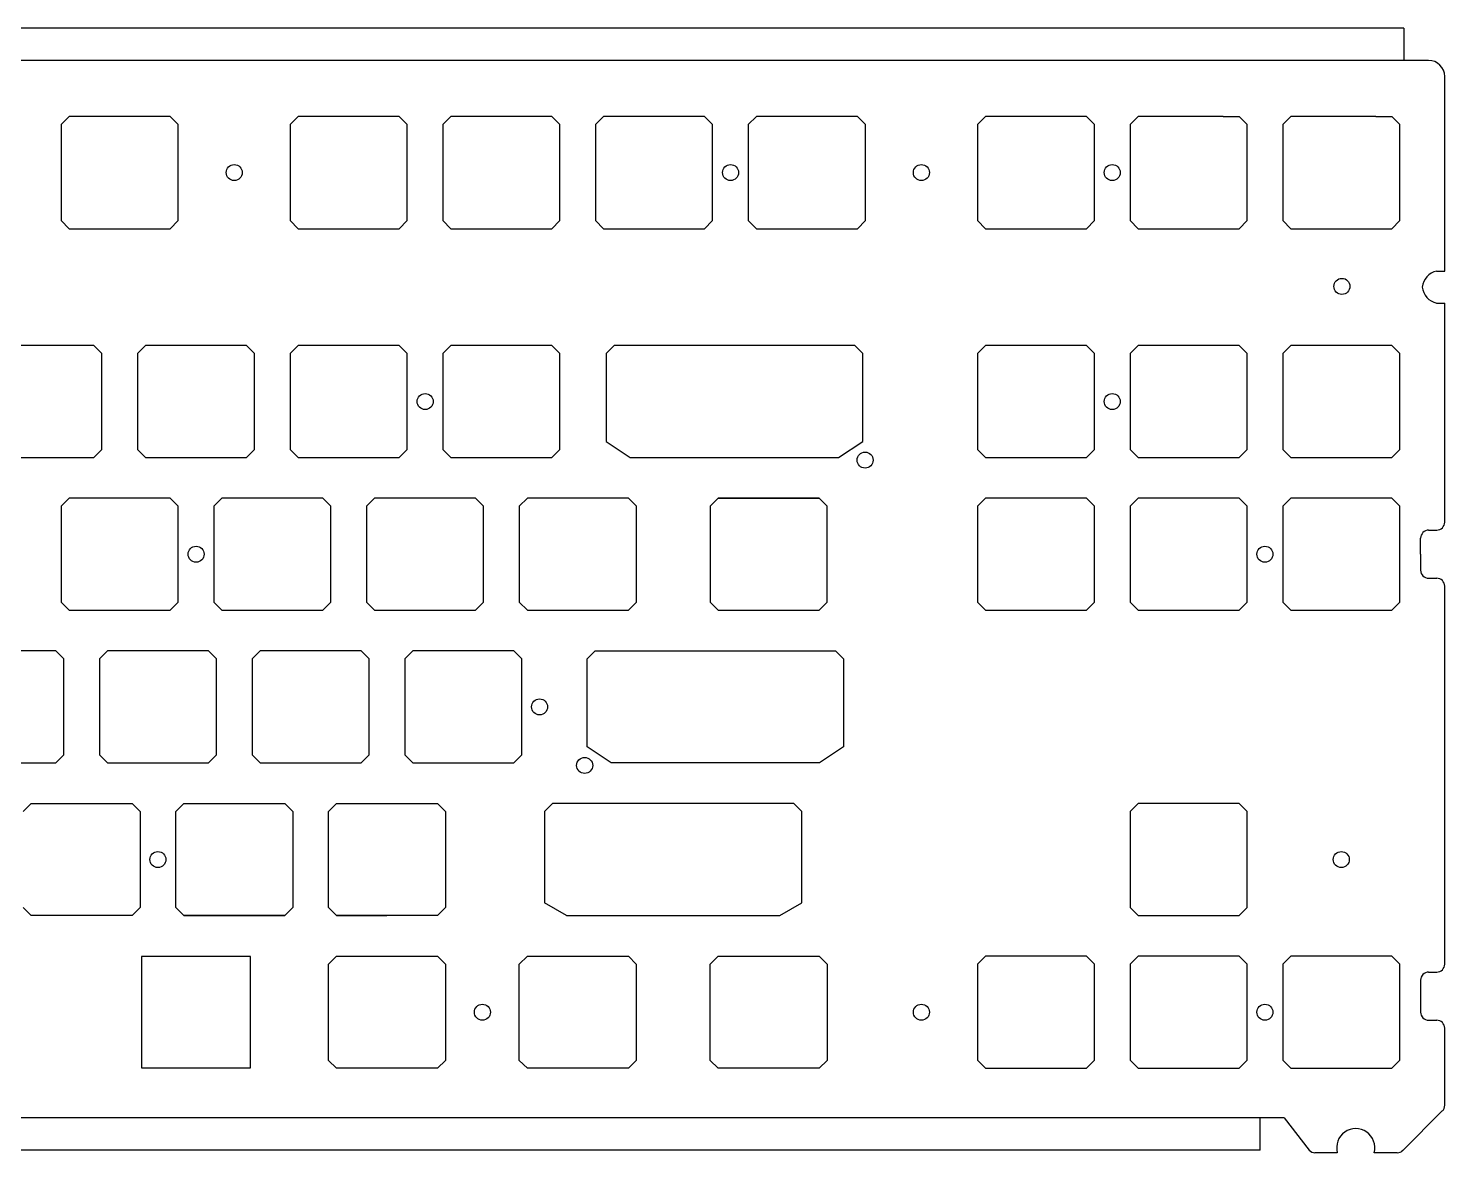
# Model space of a CAD drawing. Header units: millimetres. Extents: x 16 to 375, y 31 to 171.
# Drawn here: x 198.1 to 374.8, y 31 to 171.3 of the extents above; entities that cross this region are included whole.
import ezdxf

# ---------------------------------------------------------------- set-up
doc = ezdxf.new("R2010")
doc.units = ezdxf.units.MM
doc.layers.add('可见 (ISO)', color=7, linetype='Continuous', lineweight=35)

msp = doc.modelspace()

# ---------------------------------------------------------------- linework, layer by layer
at = {"color": 7, "true_color": 0xffffff}
for p, q in [((369.74, 171.32), (20.76, 171.32)), ((369.74, 171.32), (369.74, 167.32)), ((372.84, 167.32), (17.66, 167.32)), ((374.84, 141.03), (374.84, 165.32)), ((347.19, 160.32), (349.19, 160.32)), ((347.19, 160.32), (349.19, 160.32)), ((347.19, 160.32), (349.19, 160.32)), ((350.19, 159.32), (349.19, 160.32)), ((350.19, 159.32), (349.19, 160.32)), ((350.19, 159.32), (349.19, 160.32)), ((350.19, 157.32), (350.19, 159.32)), ((350.19, 157.32), (350.19, 159.32)), ((350.19, 157.32), (350.19, 159.32)), ((366.24, 160.32), (368.24, 160.32)), ((366.24, 160.32), (368.24, 160.32)), ((366.24, 160.32), (368.24, 160.32)), ((369.24, 159.32), (368.24, 160.32)), ((369.24, 159.32), (368.24, 160.32)), ((369.24, 159.32), (368.24, 160.32)), ((369.24, 157.32), (369.24, 159.32)), ((369.24, 157.32), (369.24, 159.32)), ((369.24, 157.32), (369.24, 159.32)), ((288.96, 146.32), (295.26, 146.32)), ((288.96, 146.32), (295.26, 146.32)), ((373.83, 141.03), (374.84, 141.03)), ((373.83, 137.03), (374.84, 137.03)), ((374.84, 109.7), (374.84, 137.03)), ((284.2, 112.7), (296.8, 112.7)), ((372.84, 108.7), (373.84, 108.7)), ((371.84, 105.7), (371.84, 107.7)), ((371.84, 105.7), (371.84, 103.7)), ((372.84, 102.7), (373.84, 102.7)), ((374.84, 54.55), (374.84, 101.7)), ((336.59, 98.7), (342.89, 98.7)), ((336.59, 98.7), (342.89, 98.7)), ((246.1, 79.65), (252.4, 79.65)), ((246.1, 79.65), (252.4, 79.65)), ((262.54, 73.6), (263.54, 74.6)), ((293.64, 74.6), (263.54, 74.6)), ((293.64, 74.6), (294.64, 73.6)), ((262.54, 73.6), (262.54, 62.18)), ((294.64, 62.18), (294.64, 73.6)), ((265.29, 60.6), (262.54, 62.18)), ((291.89, 60.6), (294.64, 62.18)), ((217.52, 60.6), (230.12, 60.6)), ((236.57, 60.6), (242.87, 60.6)), ((236.57, 60.6), (242.87, 60.6)), ((225.84, 55.5), (212.24, 55.5)), ((212.24, 55.5), (212.24, 41.6)), ((225.84, 41.6), (225.84, 55.5)), ((372.84, 53.55), (373.84, 53.55)), ((371.84, 52.55), (371.84, 48.55)), ((372.84, 47.55), (373.84, 47.55)), ((374.84, 36.93), (374.84, 46.55)), ((212.24, 41.6), (225.84, 41.6)), ((212.24, 41.6), (219.04, 41.6)), ((336.59, 41.55), (342.89, 41.55)), ((336.59, 41.55), (342.89, 41.55)), ((354.82, 35.35), (35.68, 35.35)), ((351.82, 31.35), (351.82, 35.35)), ((354.82, 35.35), (357.94, 31.32)), ((369.63, 31.31), (374.54, 36.23)), ((351.82, 31.35), (38.68, 31.35)), ((361.44, 31.02), (358.65, 31.02)), ((368.92, 31.02), (366.04, 31.02))]:
    msp.add_line(p, q, dxfattribs=at)
at = {"color": 7, "linetype": 'Continuous'}
for p, q in [((203.24, 160.32), (202.24, 159.32)), ((203.24, 160.32), (202.24, 159.32)), ((203.24, 160.32), (202.24, 159.32)), ((202.24, 159.32), (202.24, 147.32)), ((202.24, 159.32), (202.24, 147.32)), ((202.24, 159.32), (202.24, 147.32)), ((215.84, 160.32), (203.24, 160.32)), ((215.84, 160.32), (203.24, 160.32)), ((215.84, 160.32), (203.24, 160.32)), ((216.84, 159.32), (215.84, 160.32)), ((216.84, 159.32), (215.84, 160.32)), ((216.84, 159.32), (215.84, 160.32)), ((216.84, 147.32), (216.84, 159.32)), ((216.84, 147.32), (216.84, 159.32)), ((216.84, 147.32), (216.84, 159.32)), ((231.81, 160.32), (230.81, 159.32)), ((231.81, 160.32), (230.81, 159.32)), ((231.81, 160.32), (230.81, 159.32)), ((230.81, 159.32), (230.81, 147.32)), ((230.81, 159.32), (230.81, 147.32)), ((230.81, 159.32), (230.81, 147.32)), ((244.41, 160.32), (231.81, 160.32)), ((244.41, 160.32), (231.81, 160.32)), ((244.41, 160.32), (231.81, 160.32)), ((245.41, 159.32), (244.41, 160.32)), ((245.41, 159.32), (244.41, 160.32)), ((245.41, 159.32), (244.41, 160.32)), ((245.41, 147.32), (245.41, 159.32)), ((245.41, 147.32), (245.41, 159.32)), ((245.41, 147.32), (245.41, 159.32)), ((250.86, 160.32), (249.86, 159.32)), ((250.86, 160.32), (249.86, 159.32)), ((250.86, 160.32), (249.86, 159.32)), ((249.86, 159.32), (249.86, 147.32)), ((249.86, 159.32), (249.86, 147.32)), ((249.86, 159.32), (249.86, 147.32)), ((263.46, 160.32), (250.86, 160.32)), ((263.46, 160.32), (250.86, 160.32)), ((263.46, 160.32), (250.86, 160.32)), ((264.46, 159.32), (263.46, 160.32)), ((264.46, 159.32), (263.46, 160.32)), ((264.46, 159.32), (263.46, 160.32)), ((264.46, 147.32), (264.46, 159.32)), ((264.46, 147.32), (264.46, 159.32)), ((264.46, 147.32), (264.46, 159.32)), ((269.91, 160.32), (268.91, 159.32)), ((269.91, 160.32), (268.91, 159.32)), ((269.91, 160.32), (268.91, 159.32)), ((268.91, 159.32), (268.91, 147.32)), ((268.91, 159.32), (268.91, 147.32)), ((268.91, 159.32), (268.91, 147.32)), ((282.51, 160.32), (269.91, 160.32)), ((282.51, 160.32), (269.91, 160.32)), ((282.51, 160.32), (269.91, 160.32)), ((283.51, 159.32), (282.51, 160.32)), ((283.51, 159.32), (282.51, 160.32)), ((283.51, 159.32), (282.51, 160.32)), ((283.51, 147.32), (283.51, 159.32)), ((283.51, 147.32), (283.51, 159.32)), ((283.51, 147.32), (283.51, 159.32)), ((288.96, 160.32), (287.96, 159.32)), ((288.96, 160.32), (287.96, 159.32)), ((288.96, 160.32), (287.96, 159.32)), ((287.96, 159.32), (287.96, 147.32)), ((287.96, 159.32), (287.96, 147.32)), ((287.96, 159.32), (287.96, 147.32)), ((301.56, 160.32), (288.96, 160.32)), ((301.56, 160.32), (288.96, 160.32)), ((301.56, 160.32), (288.96, 160.32)), ((302.56, 159.32), (301.56, 160.32)), ((302.56, 159.32), (301.56, 160.32)), ((302.56, 159.32), (301.56, 160.32)), ((302.56, 147.32), (302.56, 159.32)), ((302.56, 147.32), (302.56, 159.32)), ((302.56, 147.32), (302.56, 159.32)), ((317.54, 160.32), (316.54, 159.32)), ((317.54, 160.32), (316.54, 159.32)), ((317.54, 160.32), (316.54, 159.32)), ((316.54, 159.32), (316.54, 147.32)), ((316.54, 159.32), (316.54, 147.32)), ((316.54, 159.32), (316.54, 147.32)), ((330.14, 160.32), (317.54, 160.32)), ((330.14, 160.32), (317.54, 160.32)), ((330.14, 160.32), (317.54, 160.32)), ((331.14, 159.32), (330.14, 160.32)), ((331.14, 159.32), (330.14, 160.32)), ((331.14, 159.32), (330.14, 160.32)), ((331.14, 147.32), (331.14, 159.32)), ((331.14, 147.32), (331.14, 159.32)), ((331.14, 147.32), (331.14, 159.32)), ((336.59, 160.32), (335.59, 159.32)), ((336.59, 160.32), (335.59, 159.32)), ((336.59, 160.32), (335.59, 159.32)), ((335.59, 159.32), (335.59, 147.32)), ((335.59, 159.32), (335.59, 147.32)), ((335.59, 159.32), (335.59, 147.32)), ((347.19, 160.32), (336.59, 160.32)), ((347.19, 160.32), (336.59, 160.32)), ((347.19, 160.32), (336.59, 160.32)), ((355.64, 160.32), (354.64, 159.32)), ((355.64, 160.32), (354.64, 159.32)), ((355.64, 160.32), (354.64, 159.32)), ((354.64, 159.32), (354.64, 147.32)), ((354.64, 159.32), (354.64, 147.32)), ((354.64, 159.32), (354.64, 147.32)), ((366.24, 160.32), (355.64, 160.32)), ((366.24, 160.32), (355.64, 160.32)), ((366.24, 160.32), (355.64, 160.32)), ((350.19, 147.32), (350.19, 157.32)), ((350.19, 147.32), (350.19, 157.32)), ((350.19, 147.32), (350.19, 157.32)), ((369.24, 147.32), (369.24, 157.32)), ((369.24, 147.32), (369.24, 157.32)), ((369.24, 147.32), (369.24, 157.32)), ((202.24, 147.32), (203.24, 146.32)), ((202.24, 147.32), (203.24, 146.32)), ((202.24, 147.32), (203.24, 146.32)), ((215.84, 146.32), (216.84, 147.32)), ((215.84, 146.32), (216.84, 147.32)), ((215.84, 146.32), (216.84, 147.32)), ((230.81, 147.32), (231.81, 146.32)), ((230.81, 147.32), (231.81, 146.32)), ((230.81, 147.32), (231.81, 146.32)), ((244.41, 146.32), (245.41, 147.32)), ((244.41, 146.32), (245.41, 147.32)), ((244.41, 146.32), (245.41, 147.32)), ((249.86, 147.32), (250.86, 146.32)), ((249.86, 147.32), (250.86, 146.32)), ((249.86, 147.32), (250.86, 146.32)), ((263.46, 146.32), (264.46, 147.32)), ((263.46, 146.32), (264.46, 147.32)), ((263.46, 146.32), (264.46, 147.32)), ((268.91, 147.32), (269.91, 146.32)), ((268.91, 147.32), (269.91, 146.32)), ((268.91, 147.32), (269.91, 146.32)), ((282.51, 146.32), (283.51, 147.32)), ((282.51, 146.32), (283.51, 147.32)), ((282.51, 146.32), (283.51, 147.32)), ((287.96, 147.32), (288.96, 146.32)), ((287.96, 147.32), (288.96, 146.32)), ((287.96, 147.32), (288.96, 146.32)), ((301.56, 146.32), (302.56, 147.32)), ((301.56, 146.32), (302.56, 147.32)), ((301.56, 146.32), (302.56, 147.32)), ((316.54, 147.32), (317.54, 146.32)), ((316.54, 147.32), (317.54, 146.32)), ((316.54, 147.32), (317.54, 146.32)), ((330.14, 146.32), (331.14, 147.32)), ((330.14, 146.32), (331.14, 147.32)), ((330.14, 146.32), (331.14, 147.32)), ((335.59, 147.32), (336.59, 146.32)), ((335.59, 147.32), (336.59, 146.32)), ((335.59, 147.32), (336.59, 146.32)), ((349.19, 146.32), (350.19, 147.32)), ((349.19, 146.32), (350.19, 147.32)), ((349.19, 146.32), (350.19, 147.32)), ((354.64, 147.32), (355.64, 146.32)), ((354.64, 147.32), (355.64, 146.32)), ((354.64, 147.32), (355.64, 146.32)), ((368.24, 146.32), (369.24, 147.32)), ((368.24, 146.32), (369.24, 147.32)), ((368.24, 146.32), (369.24, 147.32)), ((203.24, 146.32), (215.84, 146.32)), ((203.24, 146.32), (215.84, 146.32)), ((203.24, 146.32), (215.84, 146.32)), ((231.81, 146.32), (244.41, 146.32)), ((231.81, 146.32), (244.41, 146.32)), ((231.81, 146.32), (244.41, 146.32)), ((250.86, 146.32), (263.46, 146.32)), ((250.86, 146.32), (263.46, 146.32)), ((250.86, 146.32), (263.46, 146.32)), ((269.91, 146.32), (282.51, 146.32)), ((269.91, 146.32), (282.51, 146.32)), ((269.91, 146.32), (282.51, 146.32)), ((288.96, 146.32), (301.56, 146.32)), ((288.96, 146.32), (301.56, 146.32)), ((288.96, 146.32), (301.56, 146.32)), ((317.54, 146.32), (330.14, 146.32)), ((317.54, 146.32), (330.14, 146.32)), ((317.54, 146.32), (330.14, 146.32)), ((336.59, 146.32), (349.19, 146.32)), ((336.59, 146.32), (349.19, 146.32)), ((336.59, 146.32), (349.19, 146.32)), ((355.64, 146.32), (368.24, 146.32)), ((355.64, 146.32), (368.24, 146.32)), ((355.64, 146.32), (368.24, 146.32)), ((206.31, 131.75), (193.71, 131.75)), ((206.31, 131.75), (193.71, 131.75)), ((206.31, 131.75), (193.71, 131.75)), ((207.31, 130.75), (206.31, 131.75)), ((207.31, 130.75), (206.31, 131.75)), ((207.31, 130.75), (206.31, 131.75)), ((212.76, 131.75), (211.76, 130.75)), ((212.76, 131.75), (211.76, 130.75)), ((212.76, 131.75), (211.76, 130.75)), ((225.36, 131.75), (212.76, 131.75)), ((225.36, 131.75), (212.76, 131.75)), ((225.36, 131.75), (212.76, 131.75)), ((226.36, 130.75), (225.36, 131.75)), ((226.36, 130.75), (225.36, 131.75)), ((226.36, 130.75), (225.36, 131.75)), ((231.81, 131.75), (230.81, 130.75)), ((231.81, 131.75), (230.81, 130.75)), ((231.81, 131.75), (230.81, 130.75)), ((244.41, 131.75), (231.81, 131.75)), ((244.41, 131.75), (231.81, 131.75)), ((244.41, 131.75), (231.81, 131.75)), ((245.41, 130.75), (244.41, 131.75)), ((245.41, 130.75), (244.41, 131.75)), ((245.41, 130.75), (244.41, 131.75)), ((250.86, 131.75), (249.86, 130.75)), ((250.86, 131.75), (249.86, 130.75)), ((250.86, 131.75), (249.86, 130.75)), ((263.46, 131.75), (250.86, 131.75)), ((263.46, 131.75), (250.86, 131.75)), ((263.46, 131.75), (250.86, 131.75)), ((264.46, 130.75), (263.46, 131.75)), ((264.46, 130.75), (263.46, 131.75)), ((264.46, 130.75), (263.46, 131.75)), ((317.54, 131.75), (316.54, 130.75)), ((317.54, 131.75), (316.54, 130.75)), ((317.54, 131.75), (316.54, 130.75)), ((330.14, 131.75), (317.54, 131.75)), ((330.14, 131.75), (317.54, 131.75)), ((330.14, 131.75), (317.54, 131.75)), ((331.14, 130.75), (330.14, 131.75)), ((331.14, 130.75), (330.14, 131.75)), ((331.14, 130.75), (330.14, 131.75)), ((336.59, 131.75), (335.59, 130.75)), ((336.59, 131.75), (335.59, 130.75)), ((336.59, 131.75), (335.59, 130.75)), ((349.19, 131.75), (336.59, 131.75)), ((349.19, 131.75), (336.59, 131.75)), ((349.19, 131.75), (336.59, 131.75)), ((350.19, 130.75), (349.19, 131.75)), ((350.19, 130.75), (349.19, 131.75)), ((350.19, 130.75), (349.19, 131.75)), ((355.64, 131.75), (354.64, 130.75)), ((355.64, 131.75), (354.64, 130.75)), ((355.64, 131.75), (354.64, 130.75)), ((368.24, 131.75), (355.64, 131.75)), ((368.24, 131.75), (355.64, 131.75)), ((368.24, 131.75), (355.64, 131.75)), ((369.24, 130.75), (368.24, 131.75)), ((369.24, 130.75), (368.24, 131.75)), ((369.24, 130.75), (368.24, 131.75)), ((207.31, 118.75), (207.31, 130.75)), ((207.31, 118.75), (207.31, 130.75)), ((207.31, 118.75), (207.31, 130.75)), ((211.76, 130.75), (211.76, 118.75)), ((211.76, 130.75), (211.76, 118.75)), ((211.76, 130.75), (211.76, 118.75)), ((226.36, 118.75), (226.36, 130.75)), ((226.36, 118.75), (226.36, 130.75)), ((226.36, 118.75), (226.36, 130.75)), ((230.81, 130.75), (230.81, 118.75)), ((230.81, 130.75), (230.81, 118.75)), ((230.81, 130.75), (230.81, 118.75)), ((245.41, 118.75), (245.41, 130.75)), ((245.41, 118.75), (245.41, 130.75)), ((245.41, 118.75), (245.41, 130.75)), ((249.86, 130.75), (249.86, 118.75)), ((249.86, 130.75), (249.86, 118.75)), ((249.86, 130.75), (249.86, 118.75)), ((264.46, 118.75), (264.46, 130.75)), ((264.46, 118.75), (264.46, 130.75)), ((264.46, 118.75), (264.46, 130.75)), ((316.54, 130.75), (316.54, 118.75)), ((316.54, 130.75), (316.54, 118.75)), ((316.54, 130.75), (316.54, 118.75)), ((331.14, 118.75), (331.14, 130.75)), ((331.14, 118.75), (331.14, 130.75)), ((331.14, 118.75), (331.14, 130.75)), ((335.59, 130.75), (335.59, 118.75)), ((335.59, 130.75), (335.59, 118.75)), ((335.59, 130.75), (335.59, 118.75)), ((350.19, 118.75), (350.19, 130.75)), ((350.19, 118.75), (350.19, 130.75)), ((350.19, 118.75), (350.19, 130.75)), ((354.64, 130.75), (354.64, 118.75)), ((354.64, 130.75), (354.64, 118.75)), ((354.64, 130.75), (354.64, 118.75)), ((369.24, 118.75), (369.24, 130.75)), ((369.24, 118.75), (369.24, 130.75)), ((369.24, 118.75), (369.24, 130.75)), ((206.31, 117.75), (207.31, 118.75)), ((206.31, 117.75), (207.31, 118.75)), ((206.31, 117.75), (207.31, 118.75)), ((211.76, 118.75), (212.76, 117.75)), ((211.76, 118.75), (212.76, 117.75)), ((211.76, 118.75), (212.76, 117.75)), ((225.36, 117.75), (226.36, 118.75)), ((225.36, 117.75), (226.36, 118.75)), ((225.36, 117.75), (226.36, 118.75)), ((230.81, 118.75), (231.81, 117.75)), ((230.81, 118.75), (231.81, 117.75)), ((230.81, 118.75), (231.81, 117.75)), ((244.41, 117.75), (245.41, 118.75)), ((244.41, 117.75), (245.41, 118.75)), ((244.41, 117.75), (245.41, 118.75)), ((249.86, 118.75), (250.86, 117.75)), ((249.86, 118.75), (250.86, 117.75)), ((249.86, 118.75), (250.86, 117.75)), ((263.46, 117.75), (264.46, 118.75)), ((263.46, 117.75), (264.46, 118.75)), ((263.46, 117.75), (264.46, 118.75)), ((316.54, 118.75), (317.54, 117.75)), ((316.54, 118.75), (317.54, 117.75)), ((316.54, 118.75), (317.54, 117.75)), ((330.14, 117.75), (331.14, 118.75)), ((330.14, 117.75), (331.14, 118.75)), ((330.14, 117.75), (331.14, 118.75)), ((335.59, 118.75), (336.59, 117.75)), ((335.59, 118.75), (336.59, 117.75)), ((335.59, 118.75), (336.59, 117.75)), ((349.19, 117.75), (350.19, 118.75)), ((349.19, 117.75), (350.19, 118.75)), ((349.19, 117.75), (350.19, 118.75)), ((354.64, 118.75), (355.64, 117.75)), ((354.64, 118.75), (355.64, 117.75)), ((354.64, 118.75), (355.64, 117.75)), ((368.24, 117.75), (369.24, 118.75)), ((368.24, 117.75), (369.24, 118.75)), ((368.24, 117.75), (369.24, 118.75)), ((193.71, 117.75), (206.31, 117.75)), ((193.71, 117.75), (206.31, 117.75)), ((193.71, 117.75), (206.31, 117.75)), ((212.76, 117.75), (225.36, 117.75)), ((212.76, 117.75), (225.36, 117.75)), ((212.76, 117.75), (225.36, 117.75)), ((231.81, 117.75), (244.41, 117.75)), ((231.81, 117.75), (244.41, 117.75)), ((231.81, 117.75), (244.41, 117.75)), ((250.86, 117.75), (263.46, 117.75)), ((250.86, 117.75), (263.46, 117.75)), ((250.86, 117.75), (263.46, 117.75)), ((317.54, 117.75), (330.14, 117.75)), ((317.54, 117.75), (330.14, 117.75)), ((317.54, 117.75), (330.14, 117.75)), ((336.59, 117.75), (349.19, 117.75)), ((336.59, 117.75), (349.19, 117.75)), ((336.59, 117.75), (349.19, 117.75)), ((355.64, 117.75), (368.24, 117.75)), ((355.64, 117.75), (368.24, 117.75)), ((355.64, 117.75), (368.24, 117.75)), ((203.24, 112.7), (202.24, 111.7)), ((203.24, 112.7), (202.24, 111.7)), ((203.24, 112.7), (202.24, 111.7)), ((202.24, 111.7), (202.24, 99.7)), ((202.24, 111.7), (202.24, 99.7)), ((202.24, 111.7), (202.24, 99.7)), ((215.84, 112.7), (203.24, 112.7)), ((215.84, 112.7), (203.24, 112.7)), ((215.84, 112.7), (203.24, 112.7)), ((216.84, 111.7), (215.84, 112.7)), ((216.84, 111.7), (215.84, 112.7)), ((216.84, 111.7), (215.84, 112.7)), ((216.84, 99.7), (216.84, 111.7)), ((216.84, 99.7), (216.84, 111.7)), ((216.84, 99.7), (216.84, 111.7)), ((222.29, 112.7), (221.29, 111.7)), ((222.29, 112.7), (221.29, 111.7)), ((222.29, 112.7), (221.29, 111.7)), ((221.29, 111.7), (221.29, 99.7)), ((221.29, 111.7), (221.29, 99.7)), ((221.29, 111.7), (221.29, 99.7)), ((234.89, 112.7), (222.29, 112.7)), ((234.89, 112.7), (222.29, 112.7)), ((234.89, 112.7), (222.29, 112.7)), ((235.89, 111.7), (234.89, 112.7)), ((235.89, 111.7), (234.89, 112.7)), ((235.89, 111.7), (234.89, 112.7)), ((235.89, 99.7), (235.89, 111.7)), ((235.89, 99.7), (235.89, 111.7)), ((235.89, 99.7), (235.89, 111.7)), ((241.34, 112.7), (240.34, 111.7)), ((241.34, 112.7), (240.34, 111.7)), ((241.34, 112.7), (240.34, 111.7)), ((240.34, 111.7), (240.34, 99.7)), ((240.34, 111.7), (240.34, 99.7)), ((240.34, 111.7), (240.34, 99.7)), ((253.94, 112.7), (241.34, 112.7)), ((253.94, 112.7), (241.34, 112.7)), ((253.94, 112.7), (241.34, 112.7)), ((254.94, 111.7), (253.94, 112.7)), ((254.94, 111.7), (253.94, 112.7)), ((254.94, 111.7), (253.94, 112.7)), ((254.94, 99.7), (254.94, 111.7)), ((254.94, 99.7), (254.94, 111.7)), ((254.94, 99.7), (254.94, 111.7)), ((260.39, 112.7), (259.39, 111.7)), ((260.39, 112.7), (259.39, 111.7)), ((260.39, 112.7), (259.39, 111.7)), ((259.39, 111.7), (259.39, 99.7)), ((259.39, 111.7), (259.39, 99.7)), ((259.39, 111.7), (259.39, 99.7)), ((272.99, 112.7), (260.39, 112.7)), ((272.99, 112.7), (260.39, 112.7)), ((272.99, 112.7), (260.39, 112.7)), ((273.99, 111.7), (272.99, 112.7)), ((273.99, 111.7), (272.99, 112.7)), ((273.99, 111.7), (272.99, 112.7)), ((273.99, 99.7), (273.99, 111.7)), ((273.99, 99.7), (273.99, 111.7)), ((273.99, 99.7), (273.99, 111.7)), ((284.2, 112.7), (283.2, 111.7)), ((284.2, 112.7), (283.2, 111.7)), ((284.2, 112.7), (283.2, 111.7)), ((283.2, 111.7), (283.2, 99.7)), ((283.2, 111.7), (283.2, 99.7)), ((283.2, 111.7), (283.2, 99.7)), ((296.8, 112.7), (284.2, 112.7)), ((296.8, 112.7), (284.2, 112.7)), ((297.8, 111.7), (296.8, 112.7)), ((297.8, 111.7), (296.8, 112.7)), ((297.8, 111.7), (296.8, 112.7)), ((297.8, 99.7), (297.8, 111.7)), ((297.8, 99.7), (297.8, 111.7)), ((297.8, 99.7), (297.8, 111.7)), ((317.54, 112.7), (316.54, 111.7)), ((317.54, 112.7), (316.54, 111.7)), ((317.54, 112.7), (316.54, 111.7)), ((316.54, 111.7), (316.54, 99.7)), ((316.54, 111.7), (316.54, 99.7)), ((316.54, 111.7), (316.54, 99.7)), ((330.14, 112.7), (317.54, 112.7)), ((330.14, 112.7), (317.54, 112.7)), ((330.14, 112.7), (317.54, 112.7)), ((331.14, 111.7), (330.14, 112.7)), ((331.14, 111.7), (330.14, 112.7)), ((331.14, 111.7), (330.14, 112.7)), ((331.14, 99.7), (331.14, 111.7)), ((331.14, 99.7), (331.14, 111.7)), ((331.14, 99.7), (331.14, 111.7)), ((336.59, 112.7), (335.59, 111.7)), ((336.59, 112.7), (335.59, 111.7)), ((336.59, 112.7), (335.59, 111.7)), ((335.59, 111.7), (335.59, 99.7)), ((335.59, 111.7), (335.59, 99.7)), ((335.59, 111.7), (335.59, 99.7)), ((349.19, 112.7), (336.59, 112.7)), ((349.19, 112.7), (336.59, 112.7)), ((349.19, 112.7), (336.59, 112.7)), ((350.19, 111.7), (349.19, 112.7)), ((350.19, 111.7), (349.19, 112.7)), ((350.19, 111.7), (349.19, 112.7)), ((350.19, 99.7), (350.19, 111.7)), ((350.19, 99.7), (350.19, 111.7)), ((350.19, 99.7), (350.19, 111.7)), ((355.64, 112.7), (354.64, 111.7)), ((355.64, 112.7), (354.64, 111.7)), ((355.64, 112.7), (354.64, 111.7)), ((354.64, 111.7), (354.64, 99.7)), ((354.64, 111.7), (354.64, 99.7)), ((354.64, 111.7), (354.64, 99.7)), ((368.24, 112.7), (355.64, 112.7)), ((368.24, 112.7), (355.64, 112.7)), ((368.24, 112.7), (355.64, 112.7)), ((369.24, 111.7), (368.24, 112.7)), ((369.24, 111.7), (368.24, 112.7)), ((369.24, 111.7), (368.24, 112.7)), ((369.24, 99.7), (369.24, 111.7)), ((369.24, 99.7), (369.24, 111.7)), ((369.24, 99.7), (369.24, 111.7)), ((202.24, 99.7), (203.24, 98.7)), ((202.24, 99.7), (203.24, 98.7)), ((202.24, 99.7), (203.24, 98.7)), ((215.84, 98.7), (216.84, 99.7)), ((215.84, 98.7), (216.84, 99.7)), ((215.84, 98.7), (216.84, 99.7)), ((221.29, 99.7), (222.29, 98.7)), ((221.29, 99.7), (222.29, 98.7)), ((221.29, 99.7), (222.29, 98.7)), ((234.89, 98.7), (235.89, 99.7)), ((234.89, 98.7), (235.89, 99.7)), ((234.89, 98.7), (235.89, 99.7)), ((240.34, 99.7), (241.34, 98.7)), ((240.34, 99.7), (241.34, 98.7)), ((240.34, 99.7), (241.34, 98.7)), ((253.94, 98.7), (254.94, 99.7)), ((253.94, 98.7), (254.94, 99.7)), ((253.94, 98.7), (254.94, 99.7)), ((259.39, 99.7), (260.39, 98.7)), ((259.39, 99.7), (260.39, 98.7)), ((259.39, 99.7), (260.39, 98.7)), ((272.99, 98.7), (273.99, 99.7)), ((272.99, 98.7), (273.99, 99.7)), ((272.99, 98.7), (273.99, 99.7)), ((283.2, 99.7), (284.2, 98.7)), ((283.2, 99.7), (284.2, 98.7)), ((283.2, 99.7), (284.2, 98.7)), ((296.8, 98.7), (297.8, 99.7)), ((296.8, 98.7), (297.8, 99.7)), ((296.8, 98.7), (297.8, 99.7)), ((316.54, 99.7), (317.54, 98.7)), ((316.54, 99.7), (317.54, 98.7)), ((316.54, 99.7), (317.54, 98.7)), ((330.14, 98.7), (331.14, 99.7)), ((330.14, 98.7), (331.14, 99.7)), ((330.14, 98.7), (331.14, 99.7)), ((335.59, 99.7), (336.59, 98.7)), ((335.59, 99.7), (336.59, 98.7)), ((335.59, 99.7), (336.59, 98.7)), ((349.19, 98.7), (350.19, 99.7)), ((349.19, 98.7), (350.19, 99.7)), ((349.19, 98.7), (350.19, 99.7)), ((354.64, 99.7), (355.64, 98.7)), ((354.64, 99.7), (355.64, 98.7)), ((354.64, 99.7), (355.64, 98.7)), ((368.24, 98.7), (369.24, 99.7)), ((368.24, 98.7), (369.24, 99.7)), ((368.24, 98.7), (369.24, 99.7)), ((203.24, 98.7), (215.84, 98.7)), ((203.24, 98.7), (215.84, 98.7)), ((203.24, 98.7), (215.84, 98.7)), ((222.29, 98.7), (234.89, 98.7)), ((222.29, 98.7), (234.89, 98.7)), ((222.29, 98.7), (234.89, 98.7)), ((241.34, 98.7), (253.94, 98.7)), ((241.34, 98.7), (253.94, 98.7)), ((241.34, 98.7), (253.94, 98.7)), ((260.39, 98.7), (272.99, 98.7)), ((260.39, 98.7), (272.99, 98.7)), ((260.39, 98.7), (272.99, 98.7)), ((284.2, 98.7), (296.8, 98.7)), ((284.2, 98.7), (296.8, 98.7)), ((284.2, 98.7), (296.8, 98.7)), ((317.54, 98.7), (330.14, 98.7)), ((317.54, 98.7), (330.14, 98.7)), ((317.54, 98.7), (330.14, 98.7)), ((336.59, 98.7), (349.19, 98.7)), ((336.59, 98.7), (349.19, 98.7)), ((336.59, 98.7), (349.19, 98.7)), ((355.64, 98.7), (368.24, 98.7)), ((355.64, 98.7), (368.24, 98.7)), ((355.64, 98.7), (368.24, 98.7)), ((201.55, 93.65), (188.95, 93.65)), ((201.55, 93.65), (188.95, 93.65)), ((201.55, 93.65), (188.95, 93.65)), ((202.55, 92.65), (201.55, 93.65)), ((202.55, 92.65), (201.55, 93.65)), ((202.55, 92.65), (201.55, 93.65)), ((202.55, 80.65), (202.55, 92.65)), ((202.55, 80.65), (202.55, 92.65)), ((202.55, 80.65), (202.55, 92.65)), ((208, 93.65), (207, 92.65)), ((208, 93.65), (207, 92.65)), ((208, 93.65), (207, 92.65)), ((207, 92.65), (207, 80.65)), ((207, 92.65), (207, 80.65)), ((207, 92.65), (207, 80.65)), ((220.6, 93.65), (208, 93.65)), ((220.6, 93.65), (208, 93.65)), ((220.6, 93.65), (208, 93.65)), ((221.6, 92.65), (220.6, 93.65)), ((221.6, 92.65), (220.6, 93.65)), ((221.6, 92.65), (220.6, 93.65)), ((221.6, 80.65), (221.6, 92.65)), ((221.6, 80.65), (221.6, 92.65)), ((221.6, 80.65), (221.6, 92.65)), ((227.05, 93.65), (226.05, 92.65)), ((227.05, 93.65), (226.05, 92.65)), ((227.05, 93.65), (226.05, 92.65)), ((226.05, 92.65), (226.05, 80.65)), ((226.05, 92.65), (226.05, 80.65)), ((226.05, 92.65), (226.05, 80.65)), ((239.65, 93.65), (227.05, 93.65)), ((239.65, 93.65), (227.05, 93.65)), ((239.65, 93.65), (227.05, 93.65)), ((240.65, 92.65), (239.65, 93.65)), ((240.65, 92.65), (239.65, 93.65)), ((240.65, 92.65), (239.65, 93.65)), ((240.65, 80.65), (240.65, 92.65)), ((240.65, 80.65), (240.65, 92.65)), ((240.65, 80.65), (240.65, 92.65)), ((246.1, 93.65), (245.1, 92.65)), ((246.1, 93.65), (245.1, 92.65)), ((246.1, 93.65), (245.1, 92.65)), ((245.1, 92.65), (245.1, 80.65)), ((245.1, 92.65), (245.1, 80.65)), ((245.1, 92.65), (245.1, 80.65)), ((258.7, 93.65), (246.1, 93.65)), ((258.7, 93.65), (246.1, 93.65)), ((258.7, 93.65), (246.1, 93.65)), ((259.7, 92.65), (258.7, 93.65)), ((259.7, 92.65), (258.7, 93.65)), ((259.7, 92.65), (258.7, 93.65)), ((259.7, 80.65), (259.7, 92.65)), ((259.7, 80.65), (259.7, 92.65)), ((259.7, 80.65), (259.7, 92.65)), ((188.95, 79.65), (201.55, 79.65)), ((188.95, 79.65), (201.55, 79.65)), ((188.95, 79.65), (201.55, 79.65)), ((201.55, 79.65), (202.55, 80.65)), ((201.55, 79.65), (202.55, 80.65)), ((201.55, 79.65), (202.55, 80.65)), ((207, 80.65), (208, 79.65)), ((207, 80.65), (208, 79.65)), ((207, 80.65), (208, 79.65)), ((208, 79.65), (220.6, 79.65)), ((208, 79.65), (220.6, 79.65)), ((208, 79.65), (220.6, 79.65)), ((220.6, 79.65), (221.6, 80.65)), ((220.6, 79.65), (221.6, 80.65)), ((220.6, 79.65), (221.6, 80.65)), ((226.05, 80.65), (227.05, 79.65)), ((226.05, 80.65), (227.05, 79.65)), ((226.05, 80.65), (227.05, 79.65)), ((227.05, 79.65), (239.65, 79.65)), ((227.05, 79.65), (239.65, 79.65)), ((227.05, 79.65), (239.65, 79.65)), ((239.65, 79.65), (240.65, 80.65)), ((239.65, 79.65), (240.65, 80.65)), ((239.65, 79.65), (240.65, 80.65)), ((245.1, 80.65), (246.1, 79.65)), ((245.1, 80.65), (246.1, 79.65)), ((245.1, 80.65), (246.1, 79.65)), ((246.1, 79.65), (258.7, 79.65)), ((246.1, 79.65), (258.7, 79.65)), ((246.1, 79.65), (258.7, 79.65)), ((258.7, 79.65), (259.7, 80.65)), ((258.7, 79.65), (259.7, 80.65)), ((258.7, 79.65), (259.7, 80.65)), ((336.59, 74.6), (335.59, 73.6)), ((336.59, 74.6), (335.59, 73.6)), ((336.59, 74.6), (335.59, 73.6)), ((349.19, 74.6), (336.59, 74.6)), ((349.19, 74.6), (336.59, 74.6)), ((349.19, 74.6), (336.59, 74.6)), ((350.19, 73.6), (349.19, 74.6)), ((350.19, 73.6), (349.19, 74.6)), ((350.19, 73.6), (349.19, 74.6)), ((335.59, 73.6), (335.59, 61.6)), ((335.59, 73.6), (335.59, 61.6)), ((335.59, 73.6), (335.59, 61.6)), ((350.19, 61.6), (350.19, 73.6)), ((350.19, 61.6), (350.19, 73.6)), ((350.19, 61.6), (350.19, 73.6)), ((265.29, 60.6), (291.89, 60.6)), ((335.59, 61.6), (336.59, 60.6)), ((335.59, 61.6), (336.59, 60.6)), ((335.59, 61.6), (336.59, 60.6)), ((336.59, 60.6), (349.19, 60.6)), ((336.59, 60.6), (349.19, 60.6)), ((336.59, 60.6), (349.19, 60.6)), ((349.19, 60.6), (350.19, 61.6)), ((349.19, 60.6), (350.19, 61.6)), ((349.19, 60.6), (350.19, 61.6)), ((317.54, 55.55), (316.54, 54.55)), ((317.54, 55.55), (316.54, 54.55)), ((317.54, 55.55), (316.54, 54.55)), ((330.14, 55.55), (317.54, 55.55)), ((330.14, 55.55), (317.54, 55.55)), ((330.14, 55.55), (317.54, 55.55)), ((331.14, 54.55), (330.14, 55.55)), ((331.14, 54.55), (330.14, 55.55)), ((331.14, 54.55), (330.14, 55.55)), ((336.59, 55.55), (335.59, 54.55)), ((336.59, 55.55), (335.59, 54.55)), ((336.59, 55.55), (335.59, 54.55)), ((349.19, 55.55), (336.59, 55.55)), ((349.19, 55.55), (336.59, 55.55)), ((349.19, 55.55), (336.59, 55.55)), ((350.19, 54.55), (349.19, 55.55)), ((350.19, 54.55), (349.19, 55.55)), ((350.19, 54.55), (349.19, 55.55)), ((355.64, 55.55), (354.64, 54.55)), ((355.64, 55.55), (354.64, 54.55)), ((355.64, 55.55), (354.64, 54.55)), ((368.24, 55.55), (355.64, 55.55)), ((368.24, 55.55), (355.64, 55.55)), ((368.24, 55.55), (355.64, 55.55)), ((369.24, 54.55), (368.24, 55.55)), ((369.24, 54.55), (368.24, 55.55)), ((369.24, 54.55), (368.24, 55.55)), ((316.54, 54.55), (316.54, 42.55)), ((316.54, 54.55), (316.54, 42.55)), ((316.54, 54.55), (316.54, 42.55)), ((331.14, 42.55), (331.14, 54.55)), ((331.14, 42.55), (331.14, 54.55)), ((331.14, 42.55), (331.14, 54.55)), ((335.59, 54.55), (335.59, 42.55)), ((335.59, 54.55), (335.59, 42.55)), ((335.59, 54.55), (335.59, 42.55)), ((350.19, 42.55), (350.19, 54.55)), ((350.19, 42.55), (350.19, 54.55)), ((350.19, 42.55), (350.19, 54.55)), ((354.64, 54.55), (354.64, 42.55)), ((354.64, 54.55), (354.64, 42.55)), ((354.64, 54.55), (354.64, 42.55)), ((369.24, 42.55), (369.24, 54.55)), ((369.24, 42.55), (369.24, 54.55)), ((369.24, 42.55), (369.24, 54.55)), ((316.54, 42.55), (317.54, 41.55)), ((316.54, 42.55), (317.54, 41.55)), ((316.54, 42.55), (317.54, 41.55)), ((330.14, 41.55), (331.14, 42.55)), ((330.14, 41.55), (331.14, 42.55)), ((330.14, 41.55), (331.14, 42.55)), ((335.59, 42.55), (336.59, 41.55)), ((335.59, 42.55), (336.59, 41.55)), ((335.59, 42.55), (336.59, 41.55)), ((349.19, 41.55), (350.19, 42.55)), ((349.19, 41.55), (350.19, 42.55)), ((349.19, 41.55), (350.19, 42.55)), ((354.64, 42.55), (355.64, 41.55)), ((354.64, 42.55), (355.64, 41.55)), ((354.64, 42.55), (355.64, 41.55)), ((368.24, 41.55), (369.24, 42.55)), ((368.24, 41.55), (369.24, 42.55)), ((368.24, 41.55), (369.24, 42.55)), ((317.54, 41.55), (330.14, 41.55)), ((317.54, 41.55), (330.14, 41.55)), ((317.54, 41.55), (330.14, 41.55)), ((336.59, 41.55), (349.19, 41.55)), ((336.59, 41.55), (349.19, 41.55)), ((336.59, 41.55), (349.19, 41.55)), ((355.64, 41.55), (368.24, 41.55)), ((355.64, 41.55), (368.24, 41.55)), ((355.64, 41.55), (368.24, 41.55))]:
    msp.add_line(p, q, dxfattribs=at)
for p, q in [((203.24, 146.32), (209.54, 146.32)), ((203.24, 146.32), (209.54, 146.32)), ((231.81, 146.32), (238.11, 146.32)), ((231.81, 146.32), (238.11, 146.32)), ((288.96, 146.32), (295.26, 146.32)), ((288.96, 146.32), (295.26, 146.32)), ((317.54, 146.32), (323.84, 146.32)), ((317.54, 146.32), (323.84, 146.32)), ((212.76, 117.75), (219.06, 117.75)), ((212.76, 117.75), (219.06, 117.75)), ((250.86, 117.75), (257.16, 117.75)), ((250.86, 117.75), (257.16, 117.75)), ((317.54, 117.75), (323.84, 117.75)), ((317.54, 117.75), (323.84, 117.75)), ((241.34, 98.7), (247.64, 98.7)), ((241.34, 98.7), (247.64, 98.7)), ((260.39, 98.7), (266.69, 98.7)), ((260.39, 98.7), (266.69, 98.7)), ((317.54, 98.7), (323.84, 98.7)), ((317.54, 98.7), (323.84, 98.7)), ((246.1, 79.65), (252.4, 79.65)), ((246.1, 79.65), (252.4, 79.65)), ((197.48, 73.6), (198.47, 74.6)), ((197.48, 73.6), (198.47, 74.6)), ((197.48, 73.6), (198.47, 74.6)), ((198.47, 74.6), (211.07, 74.6)), ((198.47, 74.6), (211.07, 74.6)), ((198.47, 74.6), (211.07, 74.6)), ((211.07, 74.6), (212.07, 73.6)), ((211.07, 74.6), (212.07, 73.6)), ((211.07, 74.6), (212.07, 73.6)), ((216.53, 73.6), (217.52, 74.6)), ((216.53, 73.6), (217.52, 74.6)), ((216.53, 73.6), (217.52, 74.6)), ((217.52, 74.6), (230.12, 74.6)), ((217.52, 74.6), (230.12, 74.6)), ((217.52, 74.6), (230.12, 74.6)), ((230.12, 74.6), (231.12, 73.6)), ((230.12, 74.6), (231.12, 73.6)), ((230.12, 74.6), (231.12, 73.6)), ((235.58, 73.6), (236.57, 74.6)), ((235.58, 73.6), (236.57, 74.6)), ((235.58, 73.6), (236.57, 74.6)), ((236.57, 74.6), (249.17, 74.6)), ((236.57, 74.6), (249.17, 74.6)), ((236.57, 74.6), (249.17, 74.6)), ((249.17, 74.6), (250.17, 73.6)), ((249.17, 74.6), (250.17, 73.6)), ((249.17, 74.6), (250.17, 73.6)), ((212.07, 73.6), (212.07, 61.6)), ((212.07, 73.6), (212.07, 61.6)), ((212.07, 73.6), (212.07, 61.6)), ((216.53, 61.6), (216.53, 73.6)), ((216.53, 61.6), (216.53, 73.6)), ((216.53, 61.6), (216.53, 73.6)), ((231.12, 73.6), (231.12, 61.6)), ((231.12, 73.6), (231.12, 61.6)), ((231.12, 73.6), (231.12, 61.6)), ((235.58, 61.6), (235.58, 73.6)), ((235.58, 61.6), (235.58, 73.6)), ((235.58, 61.6), (235.58, 73.6)), ((250.17, 73.6), (250.17, 61.6)), ((250.17, 73.6), (250.17, 61.6)), ((250.17, 73.6), (250.17, 61.6)), ((198.47, 60.6), (197.48, 61.6)), ((198.47, 60.6), (197.48, 61.6)), ((198.47, 60.6), (197.48, 61.6)), ((204.77, 60.6), (198.47, 60.6)), ((204.77, 60.6), (198.47, 60.6)), ((211.07, 60.6), (198.47, 60.6)), ((211.07, 60.6), (204.77, 60.6)), ((211.07, 60.6), (204.77, 60.6)), ((212.07, 61.6), (211.07, 60.6)), ((212.07, 61.6), (211.07, 60.6)), ((212.07, 61.6), (211.07, 60.6)), ((217.52, 60.6), (216.53, 61.6)), ((217.52, 60.6), (216.53, 61.6)), ((217.52, 60.6), (216.53, 61.6)), ((223.82, 60.6), (217.52, 60.6)), ((223.82, 60.6), (217.52, 60.6)), ((230.12, 60.6), (223.82, 60.6)), ((230.12, 60.6), (223.82, 60.6)), ((231.12, 61.6), (230.12, 60.6)), ((231.12, 61.6), (230.12, 60.6)), ((231.12, 61.6), (230.12, 60.6)), ((236.57, 60.6), (235.58, 61.6)), ((236.57, 60.6), (235.58, 61.6)), ((236.57, 60.6), (235.58, 61.6)), ((242.87, 60.6), (236.57, 60.6)), ((242.87, 60.6), (236.57, 60.6)), ((249.17, 60.6), (236.57, 60.6)), ((249.17, 60.6), (242.87, 60.6)), ((249.17, 60.6), (242.87, 60.6)), ((250.17, 61.6), (249.17, 60.6)), ((250.17, 61.6), (249.17, 60.6)), ((250.17, 61.6), (249.17, 60.6)), ((235.58, 54.54), (236.57, 55.54)), ((236.57, 55.54), (249.17, 55.54)), ((249.17, 55.54), (250.17, 54.54)), ((259.39, 54.54), (260.39, 55.54)), ((260.39, 55.54), (272.99, 55.54)), ((272.99, 55.54), (273.98, 54.54)), ((283.2, 54.54), (284.2, 55.54)), ((284.2, 55.54), (296.8, 55.54)), ((296.8, 55.54), (297.8, 54.54)), ((235.58, 42.54), (235.58, 54.54)), ((250.17, 54.54), (250.17, 42.54)), ((259.39, 42.54), (259.39, 54.54)), ((273.98, 54.54), (273.98, 42.54)), ((283.2, 42.54), (283.2, 54.54)), ((297.8, 54.54), (297.8, 42.54)), ((236.57, 41.55), (235.58, 42.54)), ((250.17, 42.54), (249.17, 41.55)), ((260.39, 41.55), (259.39, 42.54)), ((273.98, 42.54), (272.99, 41.55)), ((284.2, 41.55), (283.2, 42.54)), ((297.8, 42.54), (296.8, 41.55)), ((249.17, 41.55), (236.57, 41.55)), ((272.99, 41.55), (260.39, 41.55)), ((296.8, 41.55), (284.2, 41.55))]:
    msp.add_line(p, q)
at = {"color": 7, "true_color": 0xffffff}
for centre in [(223.82, 153.32), (223.82, 153.32), (223.82, 153.32), (285.74, 153.32), (285.74, 153.32), (285.74, 153.32), (309.55, 153.32), (309.55, 153.32), (309.55, 153.32), (333.36, 153.32), (333.36, 153.32), (333.36, 153.32), (362.02, 139.12), (362.02, 139.12), (362.02, 139.12), (247.64, 124.75), (247.64, 124.75), (247.64, 124.75), (333.36, 124.75), (333.36, 124.75), (333.36, 124.75), (219.06, 105.7), (219.06, 105.7), (219.06, 105.7), (352.41, 105.7), (352.41, 105.7), (352.41, 105.7), (261.92, 86.65), (261.92, 86.65), (214.3, 67.6), (214.3, 67.6), (214.3, 67.6), (361.94, 67.6), (361.94, 67.6), (361.94, 67.6), (254.78, 48.55), (309.55, 48.55), (309.55, 48.55), (309.55, 48.55), (352.41, 48.55), (352.41, 48.55), (352.41, 48.55)]:
    msp.add_circle(centre, 1, dxfattribs=at)
for centre, radius, start, end in [((372.84, 165.32), 2, 0, 90), ((374.34, 138.77), 2.31, 102.5227, 173.598), ((374.34, 139.29), 2.31, 186.402, 257.4773), ((373.84, 109.7), 1, 270, 0), ((372.84, 107.7), 1, 90, 180), ((372.84, 103.7), 1, 180, 270), ((373.84, 101.7), 1, 0, 90), ((372.84, 52.55), 1, 90, 180), ((373.84, 54.55), 1, 270, 0), ((372.84, 48.55), 1, 180, 270), ((373.84, 46.55), 1, 0, 90), ((373.84, 36.93), 1, 315, 0), ((363.74, 31.64), 2.38, 344.8775, 195.1225), ((358.65, 32.02), 1, 224.7623, 270), ((368.92, 32.02), 1, 270, 315)]:
    msp.add_arc(centre, radius, start, end, dxfattribs=at)
at = {"layer": '可见 (ISO)', "lineweight": -3}
for points in [[(271.23, 131.75), (270.23, 130.75), (270.23, 119.75), (273.23, 117.75), (299.23, 117.75), (302.23, 119.75), (302.23, 130.75), (301.23, 131.75)], [(298.85, 93.65), (299.85, 92.65), (299.85, 81.65), (296.85, 79.65), (270.85, 79.65), (267.85, 81.65), (267.85, 92.65), (268.85, 93.65)]]:
    msp.add_lwpolyline(points, close=True, dxfattribs=at)
for centre in [(302.53, 117.44), (267.54, 79.34)]:
    msp.add_circle(centre, 1, dxfattribs=at)

doc.saveas('drawing.dxf')
